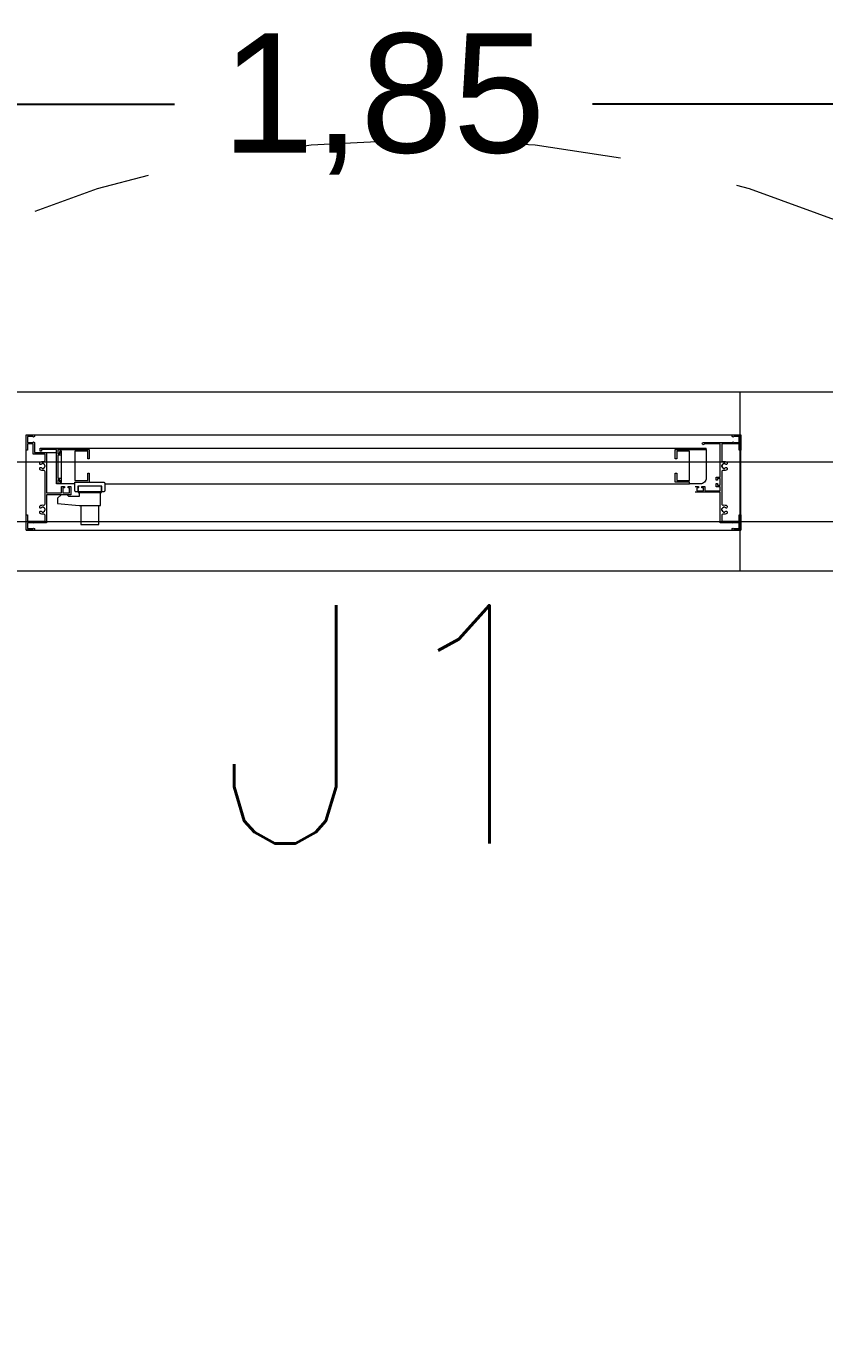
# Model space of a CAD drawing. Header units: metres. Extents: x 1628 to 1845, y 824 to 931.
# Drawn here: x 1651.046 to 1651.716, y 871.051 to 872.137 of the extents above; entities that cross this region are included whole.
import ezdxf

# ---------------------------------------------------------------- set-up
doc = ezdxf.new("R2010")
doc.units = ezdxf.units.M
doc.header["$LTSCALE"] = 0.15
doc.linetypes.add('CONTINUO', pattern=[0])
doc.linetypes.add('HIDDEN2', pattern=[0.1875, 0.125, -0.0625])
doc.layers.get('0').update_dxf_attribs({"lineweight": 0, "plot": 0})
doc.layers.get('Defpoints').update_dxf_attribs({"lineweight": 0})
for name, color, linetype, lineweight in [('Alvenaria', 170, 'Continuous', 0), ('Caixilho', 120, 'Continuous', 0), ('Cotas', 1, 'Continuous', 0), ('esquadrias', 2, 'Continuous', 0), ('hidrosanitário', 26, 'Continuous', 0), ('Texto', 7, 'Continuous', 0)]:
    doc.layers.add(name, color=color, linetype=linetype, lineweight=lineweight)
doc.styles.add('lunardi 02', font='romans.shx', dxfattribs={"height": 0.2})
doc.styles.get("Standard").update_dxf_attribs({"font": 'arial.ttf'})
doc.dimstyles.new('Lunardi', dxfattribs={"dimtxt": 0.1, "dimasz": 0.05, "dimexe": 0, "dimexo": 0.05, "dimgap": 0.05, "dimtad": 0, "dimzin": 9, "dimtxsty": 'Standard', "dimblk": 'OBLIQUE', "dimcen": 0, "dimse1": 1, "dimse2": 1, "dimclrd": 1, "dimclre": 1, "dimclrt": 1, "dimadec": 0, "dimazin": 0, "dimtfac": 1, "dimtmove": 1, "dimatfit": 2, "dimldrblk": 'OBLIQUE', "dimfxl": 1, "dimarcsym": 0})

# ---------------------------------------------------------------- blocks, each defined once
blk = doc.blocks.new('JMA_CL060')
for p, q in [((0, 0), (0, 600)), ((12.8, 600), (67.2, 600)), ((80, 0), (80, 600)), ((68.9, 26.7), (68.9, 571)), ((38.9, 66), (38.9, 557)), ((38.7, 523.1), (38.9, 523.1)), ((36.6, 63.2), (36.6, 63.5)), ((36.8, 63.2), (36.8, 63.5)), ((43.6, 27), (62.9, 27)), ((65.2, 17.2), (65.2, 25.5)), ((0, 0), (80, 0))]:
    blk.add_line(p, q)
blk.add_lwpolyline([(36.8, 561.8), (36.6, 561.8), (36.6, 564.4), (35.6, 564.4), (35.6, 563.1), (33.1, 563.1), (33.1, 568.6), (35.6, 568.6), (35.6, 567.4), (36.6, 567.4), (36.6, 569.9), (33.1, 569.9), (33.1, 582.8), (36.5, 582.8), (36.5, 579.3), (39.1, 579.3), (39.1, 580.3), (37.8, 580.3), (37.8, 582.8), (43.3, 582.8), (43.3, 580.3), (42.1, 580.3), (42.1, 579.3), (44.6, 579.3), (44.6, 582.8), (72.4, 582.8), (72.4, 569.5, 1.974147), (73.7, 568.6), (73.7, 592.8), (74.2, 593.7), (73.7, 594.2), (73.7, 598.7), (78.7, 598.7), (78.7, 594.2), (78.2, 593.7), (78.7, 592.8), (80, 592.8), (80, 600), (67.2, 600), (67.2, 598.7), (72.4, 598.7), (72.4, 584.1), (58.7, 584.1, -0.469413), (57.7, 585.3, 0.206251), (57.1, 588.3, 0.239932), (56.6, 588.5), (55.8, 588.5, 0.654961), (55.3, 587.3, -0.12117), (55.7, 586.5), (56, 586.5, -0.115143), (56, 585.5), (55.7, 585.5, -0.265542), (54.4, 584.2), (54.4, 583.9, -0.115143), (53.4, 583.9), (53.4, 584.2, -0.265542), (52.1, 585.5), (51.8, 585.5, -0.115143), (51.8, 586.5), (52.1, 586.5, -0.12117), (52.5, 587.3, 0.654961), (52, 588.5), (51.2, 588.5, 0.239932), (50.7, 588.3, 0.206251), (50.1, 585.3, -0.469413), (49.1, 584.1), (22.1, 584.1, -0.469413), (21.1, 585.3, 0.206251), (20.5, 588.3, 0.239932), (20, 588.5), (19.2, 588.5, 0.654961), (18.7, 587.3, -0.12117), (19.1, 586.5), (19.4, 586.5, -0.115143), (19.4, 585.5), (19.1, 585.5, -0.265542), (17.8, 584.2), (17.8, 583.9, -0.115143), (16.8, 583.9), (16.8, 584.2, -0.265542), (15.5, 585.5), (15.2, 585.5, -0.115143), (15.2, 586.5), (15.5, 586.5, -0.12117), (15.9, 587.3, 0.654961), (15.4, 588.5), (14.6, 588.5, 0.239932), (14.1, 588.3, 0.206251), (13.5, 585.3, -0.469413), (12.5, 584.1), (7.6, 584.1), (7.6, 598.7), (12.8, 598.7), (12.8, 600), (0, 600), (0, 592.8), (1.3, 592.8), (1.8, 593.7), (1.3, 594.2), (1.3, 598.7), (6.3, 598.7), (6.3, 594.2), (5.8, 593.7), (6.3, 592.8), (6.3, 582.8), (31.8, 582.8), (31.8, 561.8), (31.8, 561.8)], format="xyb")
for points in [[(60, 545), (67.6, 545), (67.6, 571), (67.6, 571), (67.6, 571), (43.9, 571, 0.414214), (38.9, 566), (38.9, 557), (40.4, 557), (40.4, 545), (48, 545), (48, 546.2), (41.6, 546.2), (41.6, 557), (66.4, 557), (66.4, 546.2), (60, 546.2), (60, 545)], [(40.4, 41), (40.4, 53), (40.4, 65, 0.414214), (39.4, 66), (33.1, 66, 0.414214), (32.1, 65), (32.1, 63.5), (36.9, 63.5), (36.9, 43.5), (32.1, 43.5), (32.1, 42, 0.414214), (33.1, 41), (38.9, 41)], [(35.6, 36.4), (35.6, 35.2), (36.6, 35.2), (36.6, 37.7), (29.8, 37.7), (29.8, 17.2), (6.3, 17.2), (6.3, 7.2), (5.8, 6.3), (6.3, 5.8), (6.3, 1.3), (1.3, 1.3), (1.3, 5.8), (1.8, 6.3), (1.3, 7.2), (0, 7.2), (0, 0), (12.8, 0), (12.8, 1.3), (7.6, 1.3), (7.6, 15.9), (12.5, 15.9, -0.469413), (13.5, 14.7, 0.206251), (14.1, 11.7, 0.239932), (14.6, 11.5), (15.4, 11.5, 0.654961), (15.9, 12.7, -0.12117), (15.5, 13.5), (15.2, 13.5, -0.115143), (15.2, 14.5), (15.5, 14.5, -0.265542), (16.8, 15.8), (16.8, 16.1, -0.115143), (17.8, 16.1), (17.8, 15.8, -0.265542), (19.1, 14.5), (19.4, 14.5, -0.115143), (19.4, 13.5), (19.1, 13.5, -0.12117), (18.7, 12.7, 0.654961), (19.2, 11.5), (20, 11.5, 0.239932), (20.5, 11.7, 0.206251), (21.1, 14.7, -0.469413), (22.1, 15.9), (49.1, 15.9, -0.469413), (50.1, 14.7, 0.206251), (50.7, 11.7, 0.239932), (51.2, 11.5), (52, 11.5, 0.654961), (52.5, 12.7, -0.12117), (52.1, 13.5), (51.8, 13.5, -0.115143), (51.8, 14.5), (52.1, 14.5, -0.265542), (53.4, 15.8), (53.4, 16.1, -0.115143), (54.4, 16.1), (54.4, 15.8, -0.265542), (55.7, 14.5), (56, 14.5, -0.115143), (56, 13.5), (55.7, 13.5, -0.12117), (55.3, 12.7, 0.654961), (55.8, 11.5), (56.6, 11.5, 0.239932), (57.1, 11.7, 0.206251), (57.7, 14.7, -0.469413), (58.7, 15.9), (63.9, 15.9), (63.9, 5.9), (72.4, 5.9), (72.4, 1.3), (67.2, 1.3), (67.2, 0), (80, 0), (80, 7.2), (78.7, 7.2), (78.2, 6.3), (78.7, 5.8), (78.7, 1.3), (73.7, 1.3), (73.7, 5.8), (74.2, 6.3), (73.7, 7.2), (65.2, 7.2), (65.2, 17.2), (31.4, 17.2), (31.4, 29.6), (36.6, 29.6), (36.6, 32.2), (35.6, 32.2), (35.6, 30.9), (31.4, 30.9), (31.4, 36.4)]]:
    blk.add_lwpolyline(points, format="xyb", close=True)
for points in [[(67.6, 571), (68.9, 571)], [(20.8, 46), (4.8, 46), (4.8, 61), (20.8, 61)], [(31.6, 44.5), (28.4, 44.5), (28.4, 35.9), (29.8, 34.5), (29.8, 29.5), (26.8, 26.5), (22.3, 26.5), (20.8, 44.5), (20.8, 62.5), (31.6, 62.5)], [(32.1, 63.2), (32.1, 43.8), (31.6, 43.8), (31.6, 63.2), (32.1, 63.2), (36.9, 63.2), (36.9, 43.8), (32.1, 43.8)], [(38.9, 41), (38.9, 27), (42.1, 27), (42.1, 28.2), (40.1, 28.2), (40.1, 29.7), (66.4, 29.7), (66.4, 28.2), (64.4, 28.2), (64.4, 27), (67.6, 27), (67.6, 53), (59.9, 53), (59.9, 53), (59.9, 51.8), (66.4, 51.8), (66.4, 41), (41.6, 41), (41.6, 51.8), (47.9, 51.8), (47.9, 53), (40.4, 53)]]:
    blk.add_lwpolyline(points)
blk.add_lwpolyline([(42.4, 28.2), (42.4, 26.7), (38.9, 26.7), (38.9, 25.5), (67.8, 25.5), (67.8, 12.9), (66.2, 12.9), (66.2, 11.7), (68.9, 11.7), (68.9, 26.7), (64.2, 26.7), (64.2, 28.2), (65.9, 28.2), (65.9, 29.4), (62.9, 29.4), (62.9, 26.7), (43.6, 26.7), (43.6, 29.4), (40.7, 29.4), (40.7, 28.2)], close=True)
blk = doc.blocks.new('_Oblique')
at = {"color": 0, "linetype": 'ByBlock', "lineweight": -2}
blk.add_line((-0.5, -0.5), (0.5, 0.5), dxfattribs=at)
blk = doc.blocks.new('*D204')
at = {"layer": 'Cotas', "color": 1, "linetype": 'CONTINUO', "lineweight": -2, "ltscale": 10}
for p, q in [((1650.4212, 872.0711), (1651.1707, 872.0711)), ((1652.2712, 872.0711), (1651.5218, 872.0711))]:
    blk.add_line(p, q, dxfattribs=at)
at = {"layer": 'Defpoints', "color": 0, "linetype": 'CONTINUO', "ltscale": 10}
for p in [(1652.2712, 872.0711), (1652.2712, 871.8292), (1650.4212, 871.6792)]:
    blk.add_point(p, dxfattribs=at)
at = {"layer": 'Cotas', "color": 1, "linetype": 'CONTINUO', "lineweight": -2, "ltscale": 10, "xscale": 0.05, "yscale": 0.05, "zscale": 0.05, "rotation": 180}
blk.add_blockref('_Oblique', (1650.4212, 872.0711), dxfattribs=at)
at = {"layer": 'Cotas', "color": 1, "linetype": 'CONTINUO', "lineweight": -2, "ltscale": 10, "xscale": 0.05, "yscale": 0.05, "zscale": 0.05}
blk.add_blockref('_Oblique', (1652.2712, 872.0711), dxfattribs=at)
at = {"layer": 'Cotas', "color": 1, "linetype": 'CONTINUO', "ltscale": 10, "insert": (1651.3462, 872.0711), "char_height": 0.1, "attachment_point": 5}
blk.add_mtext('1,85', dxfattribs=at)

msp = doc.modelspace()

# ---------------------------------------------------------------- linework, layer by layer
at = {"layer": 'Alvenaria'}
for p, q in [((1652.2712, 871.8292), (1648.3212, 871.8292)), ((1650.4212, 871.6792), (1652.2712, 871.6792))]:
    msp.add_line(p, q, dxfattribs=at)
msp.add_lwpolyline([(1651.6458, 871.6792), (1651.6458, 871.8292)], dxfattribs=at)
at = {"layer": 'esquadrias', "linetype": 'HIDDEN2'}
msp.add_circle((1651.3796, 871.1219), 0.9198, dxfattribs=at)
at = {"layer": 'hidrosanitário'}
for p, q in [((1650.8119, 871.7708), (1652.2794, 871.7708)), ((1650.8119, 871.7208), (1652.2794, 871.7208))]:
    msp.add_line(p, q, dxfattribs=at)

# ---------------------------------------------------------------- block references
at = {"layer": 'Caixilho', "xscale": -0.0009999999999763531, "yscale": 0.0009999999999763531, "zscale": 0.001, "rotation": 270}
msp.add_blockref('JMA_CL060', (1651.0462, 871.7134), dxfattribs=at)

# ---------------------------------------------------------------- texts
at = {"layer": 'Texto', "insert": (1651.2037, 871.6504), "char_height": 0.2, "width": 1.770181, "attachment_point": 1, "rotation": 359.9957, "style": 'lunardi 02'}
msp.add_mtext('J1', dxfattribs=at)

# ---------------------------------------------------------------- dimensions: what is measured, and where the dimension line sits
at = {"layer": 'Cotas', "linetype": 'CONTINUO', "ltscale": 10}
dim = msp.add_linear_dim(base=(1652.2712, 872.0711), p1=(1650.4212, 871.6792), p2=(1652.2712, 871.8292), dimstyle='Lunardi', override={"dimfxlon": 1}, dxfattribs=at)
dim.commit()
dim.dimension.update_dxf_attribs({"geometry": '*D204', "text_midpoint": (1651.3462, 872.0711)})

doc.saveas('drawing.dxf')
